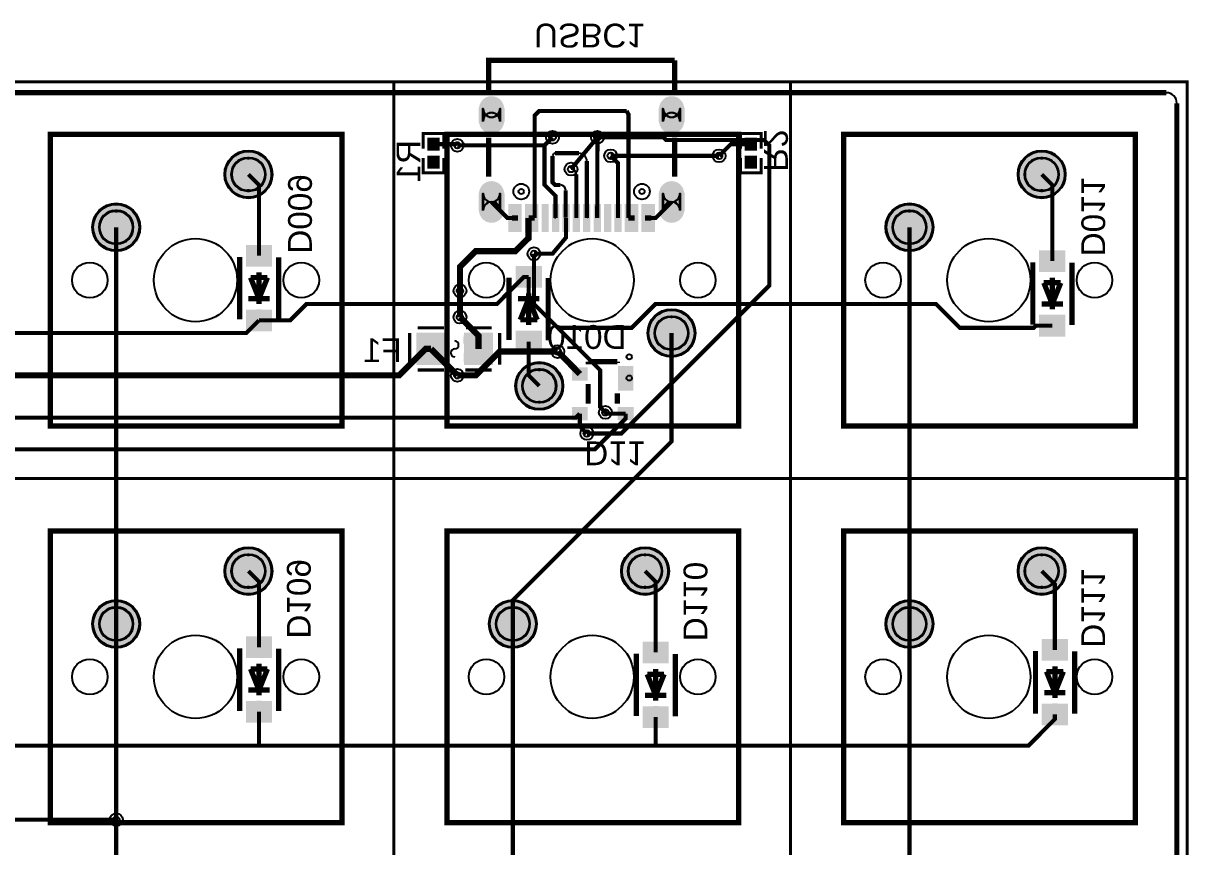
# Model space of a CAD drawing. Header units: millimetres. Extents: x 4 to 247, y 4 to 83.
# Drawn here: x 190.9 to 246.8, y 43.4 to 82.9 of the extents above; entities that cross this region are included whole.
import ezdxf

# ---------------------------------------------------------------- set-up
doc = ezdxf.new("R2010")
doc.units = ezdxf.units.MM
for name, color, linetype, true_color in [('BoardOutLine', 7, 'Continuous', 0xff00ff), ('BottomLayer', 7, 'Continuous', 0x0000ff), ('BottomPasteMaskLayer', 7, 'Continuous', 0x800000), ('BottomSilkLayer', 7, 'Continuous', 0x66cc33), ('BottomSolderMaskLayer', 7, 'Continuous', 0xaa00ff), ('Document', 7, 'Continuous', 0xffffff), ('Hole', 7, 'Continuous', 0x222222), ('Multi-Layer', 7, 'Continuous', 0xc0c0c0), ('TopLayer', 7, 'Continuous', 0xff0000), ('TopSilkLayer', 7, 'Continuous', 0xffcc00), ('TopSolderMaskLayer', 7, 'Continuous', 0x800080)]:
    doc.layers.add(name, color=color, linetype=linetype, true_color=true_color)
doc.styles.get("Standard").update_dxf_attribs({"font": 'arial.ttf'})

msp = doc.modelspace()

# ---------------------------------------------------------------- hatches: boundary and pattern name
at = {"layer": 'BottomLayer'}
for points in [[(210.836, 76.858), (210.296, 76.858), (210.296, 77.424), (210.836, 77.424)], [(225.536, 76.858), (226.076, 76.858), (226.076, 77.424), (225.536, 77.424)], [(210.836, 76.558), (210.296, 76.558), (210.296, 75.993), (210.836, 75.993)], [(225.536, 76.558), (226.076, 76.558), (226.076, 75.993), (225.536, 75.993)], [(214.178, 72.949), (214.478, 72.949), (214.478, 74.249), (214.178, 74.249)], [(214.478, 72.949), (214.778, 72.949), (214.778, 74.249), (214.478, 74.249)], [(214.978, 72.949), (215.279, 72.949), (215.279, 74.249), (214.978, 74.249)], [(215.278, 72.949), (215.578, 72.949), (215.578, 74.249), (215.278, 74.249)], [(215.778, 72.949), (216.078, 72.949), (216.078, 74.249), (215.778, 74.249)], [(216.279, 72.949), (216.579, 72.949), (216.579, 74.249), (216.279, 74.249)], [(216.778, 72.949), (217.078, 72.949), (217.078, 74.249), (216.778, 74.249)], [(217.279, 72.949), (217.579, 72.949), (217.579, 74.249), (217.279, 74.249)], [(217.778, 72.949), (218.078, 72.949), (218.078, 74.249), (217.778, 74.249)], [(218.279, 72.949), (218.579, 72.949), (218.579, 74.249), (218.279, 74.249)], [(218.778, 72.949), (219.078, 72.949), (219.078, 74.249), (218.778, 74.249)], [(219.279, 72.949), (219.579, 72.949), (219.579, 74.249), (219.279, 74.249)], [(219.778, 72.949), (220.078, 72.949), (220.078, 74.249), (219.778, 74.249)], [(220.079, 72.949), (220.379, 72.949), (220.379, 74.249), (220.079, 74.249)], [(220.578, 72.949), (220.878, 72.949), (220.878, 74.249), (220.578, 74.249)], [(220.878, 72.949), (221.178, 72.949), (221.178, 74.249), (220.878, 74.249)], [(202.784, 71.281), (202.784, 72.281), (201.584, 72.281), (201.584, 71.281)], [(240.884, 71.027), (240.884, 72.027), (239.684, 72.027), (239.684, 71.027)], [(214.538, 71.265), (214.538, 70.265), (215.738, 70.265), (215.738, 71.265)], [(202.784, 68.181), (202.784, 69.181), (201.584, 69.181), (201.584, 68.181)], [(240.884, 67.927), (240.884, 68.927), (239.684, 68.927), (239.684, 67.927)], [(211.107, 68.06), (209.772, 68.06), (209.772, 66.56), (211.107, 66.56)], [(213.392, 68.06), (212.057, 68.06), (212.057, 66.56), (213.392, 66.56)], [(214.538, 68.165), (214.538, 67.165), (215.738, 67.165), (215.738, 68.165)], [(217.245, 66.401), (217.245, 65.801), (217.945, 65.801), (217.945, 66.401)], [(219.444, 66.451), (219.444, 65.351), (220.144, 65.351), (220.144, 66.451)], [(217.245, 64.501), (217.245, 63.901), (217.945, 63.901), (217.945, 64.501)], [(219.444, 64.501), (219.444, 63.901), (220.144, 63.901), (220.144, 64.501)], [(202.784, 52.485), (202.784, 53.485), (201.584, 53.485), (201.584, 52.485)], [(221.834, 52.231), (221.834, 53.231), (220.634, 53.231), (220.634, 52.231)], [(241.011, 52.358), (241.011, 53.358), (239.811, 53.358), (239.811, 52.358)], [(202.784, 49.385), (202.784, 50.385), (201.584, 50.385), (201.584, 49.385)], [(221.834, 49.131), (221.834, 50.131), (220.634, 50.131), (220.634, 49.131)], [(241.011, 49.258), (241.011, 50.258), (239.811, 50.258), (239.811, 49.258)]]:
    msp.add_hatch(color=256, dxfattribs=at).paths.add_polyline_path(points)
at = {"layer": 'BottomPasteMaskLayer'}
for points in [[(213.338, 77.647), (213.308, 77.649), (213.279, 77.652), (213.249, 77.656), (213.22, 77.662), (213.191, 77.67), (213.162, 77.679), (213.134, 77.689), (213.107, 77.7), (213.08, 77.713), (213.053, 77.728), (213.028, 77.743), (213.003, 77.76), (212.979, 77.778), (212.956, 77.797), (212.934, 77.818), (212.913, 77.839), (212.894, 77.862), (212.875, 77.885), (212.858, 77.909), (212.841, 77.934), (212.826, 77.96), (212.813, 77.987), (212.8, 78.014), (212.79, 78.042), (212.78, 78.07), (212.772, 78.099), (212.765, 78.128), (212.76, 78.158), (212.756, 78.188), (212.754, 78.217), (212.753, 78.247), (212.753, 78.847), (212.754, 78.877), (212.756, 78.907), (212.76, 78.937), (212.765, 78.966), (212.772, 78.995), (212.78, 79.024), (212.79, 79.052), (212.8, 79.08), (212.813, 79.108), (212.826, 79.134), (212.841, 79.16), (212.858, 79.185), (212.875, 79.21), (212.894, 79.233), (212.913, 79.255), (212.934, 79.277), (212.956, 79.297), (212.979, 79.316), (213.003, 79.334), (213.028, 79.351), (213.053, 79.367), (213.08, 79.381), (213.107, 79.394), (213.134, 79.406), (213.162, 79.416), (213.191, 79.425), (213.22, 79.432), (213.249, 79.438), (213.279, 79.443), (213.308, 79.446), (213.338, 79.447), (213.368, 79.447), (213.398, 79.446), (213.428, 79.443), (213.458, 79.438), (213.487, 79.432), (213.516, 79.425), (213.544, 79.416), (213.573, 79.406), (213.6, 79.394), (213.627, 79.381), (213.653, 79.367), (213.679, 79.351), (213.704, 79.334), (213.727, 79.316), (213.75, 79.297), (213.772, 79.277), (213.793, 79.255), (213.813, 79.233), (213.832, 79.21), (213.849, 79.185), (213.865, 79.16), (213.88, 79.134), (213.894, 79.108), (213.906, 79.08), (213.917, 79.052), (213.927, 79.024), (213.935, 78.995), (213.941, 78.966), (213.947, 78.937), (213.95, 78.907), (213.953, 78.877), (213.953, 78.847), (213.953, 78.247), (213.953, 78.217), (213.95, 78.188), (213.947, 78.158), (213.941, 78.128), (213.935, 78.099), (213.927, 78.07), (213.917, 78.042), (213.906, 78.014), (213.894, 77.987), (213.88, 77.96), (213.865, 77.934), (213.849, 77.909), (213.832, 77.885), (213.813, 77.862), (213.793, 77.839), (213.772, 77.818), (213.75, 77.797), (213.727, 77.778), (213.704, 77.76), (213.679, 77.743), (213.653, 77.728), (213.627, 77.713), (213.6, 77.7), (213.573, 77.689), (213.544, 77.679), (213.516, 77.67), (213.487, 77.662), (213.458, 77.656), (213.428, 77.652), (213.398, 77.649), (213.368, 77.647)], [(222.048, 77.649), (222.019, 77.647), (221.989, 77.647), (221.959, 77.649), (221.929, 77.652), (221.899, 77.656), (221.87, 77.662), (221.841, 77.67), (221.812, 77.679), (221.784, 77.689), (221.757, 77.7), (221.73, 77.713), (221.704, 77.728), (221.678, 77.743), (221.653, 77.76), (221.629, 77.778), (221.607, 77.797), (221.585, 77.818), (221.564, 77.839), (221.544, 77.862), (221.525, 77.885), (221.508, 77.909), (221.492, 77.934), (221.477, 77.96), (221.463, 77.987), (221.451, 78.014), (221.44, 78.042), (221.43, 78.07), (221.422, 78.099), (221.415, 78.128), (221.41, 78.158), (221.407, 78.188), (221.404, 78.217), (221.404, 78.247), (221.404, 78.847), (221.404, 78.877), (221.407, 78.907), (221.41, 78.937), (221.415, 78.966), (221.422, 78.995), (221.43, 79.024), (221.44, 79.052), (221.451, 79.08), (221.463, 79.108), (221.477, 79.134), (221.492, 79.16), (221.508, 79.185), (221.525, 79.21), (221.544, 79.233), (221.564, 79.255), (221.585, 79.277), (221.607, 79.297), (221.629, 79.316), (221.653, 79.334), (221.678, 79.351), (221.704, 79.367), (221.73, 79.381), (221.757, 79.394), (221.784, 79.406), (221.812, 79.416), (221.841, 79.425), (221.87, 79.432), (221.899, 79.438), (221.929, 79.443), (221.959, 79.446), (221.989, 79.447), (222.019, 79.447), (222.048, 79.446), (222.078, 79.443), (222.108, 79.438), (222.137, 79.432), (222.166, 79.425), (222.195, 79.416), (222.223, 79.406), (222.25, 79.394), (222.277, 79.381), (222.304, 79.367), (222.329, 79.351), (222.354, 79.334), (222.378, 79.316), (222.401, 79.297), (222.423, 79.277), (222.443, 79.255), (222.463, 79.233), (222.482, 79.21), (222.499, 79.185), (222.516, 79.16), (222.53, 79.134), (222.544, 79.108), (222.556, 79.08), (222.567, 79.052), (222.577, 79.024), (222.585, 78.995), (222.592, 78.966), (222.597, 78.937), (222.601, 78.907), (222.603, 78.877), (222.604, 78.847), (222.604, 78.247), (222.603, 78.217), (222.601, 78.188), (222.597, 78.158), (222.592, 78.128), (222.585, 78.099), (222.577, 78.07), (222.567, 78.042), (222.556, 78.014), (222.544, 77.987), (222.53, 77.96), (222.516, 77.934), (222.499, 77.909), (222.482, 77.885), (222.463, 77.862), (222.443, 77.839), (222.423, 77.818), (222.401, 77.797), (222.378, 77.778), (222.354, 77.76), (222.329, 77.743), (222.304, 77.728), (222.277, 77.713), (222.25, 77.7), (222.223, 77.689), (222.195, 77.679), (222.166, 77.67), (222.137, 77.662), (222.108, 77.656), (222.078, 77.652)], [(210.796, 76.843), (210.336, 76.843), (210.296, 76.883), (210.296, 77.384), (210.336, 77.424), (210.796, 77.424), (210.836, 77.384), (210.836, 76.883)], [(225.576, 76.843), (226.036, 76.843), (226.076, 76.883), (226.076, 77.384), (226.036, 77.424), (225.576, 77.424), (225.536, 77.384), (225.536, 76.883)], [(210.796, 76.573), (210.336, 76.573), (210.296, 76.533), (210.296, 76.033), (210.336, 75.993), (210.796, 75.993), (210.836, 76.033), (210.836, 76.533)], [(225.576, 76.573), (226.036, 76.573), (226.076, 76.533), (226.076, 76.033), (226.036, 75.993), (225.576, 75.993), (225.536, 76.033), (225.536, 76.533)], [(213.398, 73.369), (213.368, 73.368), (213.338, 73.368), (213.308, 73.369), (213.279, 73.372), (213.249, 73.376), (213.22, 73.382), (213.191, 73.39), (213.162, 73.399), (213.134, 73.409), (213.107, 73.42), (213.08, 73.433), (213.053, 73.448), (213.028, 73.463), (213.003, 73.48), (212.979, 73.498), (212.956, 73.518), (212.934, 73.538), (212.913, 73.559), (212.894, 73.582), (212.875, 73.605), (212.858, 73.629), (212.841, 73.655), (212.826, 73.68), (212.813, 73.707), (212.8, 73.734), (212.79, 73.762), (212.78, 73.791), (212.772, 73.819), (212.765, 73.848), (212.76, 73.878), (212.756, 73.908), (212.754, 73.937), (212.753, 73.967), (212.753, 74.767), (212.754, 74.797), (212.756, 74.827), (212.76, 74.857), (212.765, 74.886), (212.772, 74.915), (212.78, 74.944), (212.79, 74.973), (212.8, 75), (212.813, 75.028), (212.826, 75.054), (212.841, 75.08), (212.858, 75.105), (212.875, 75.13), (212.894, 75.153), (212.913, 75.175), (212.934, 75.197), (212.956, 75.217), (212.979, 75.236), (213.003, 75.255), (213.028, 75.271), (213.053, 75.287), (213.08, 75.301), (213.107, 75.314), (213.134, 75.326), (213.162, 75.336), (213.191, 75.345), (213.22, 75.352), (213.249, 75.358), (213.279, 75.363), (213.308, 75.366), (213.338, 75.367), (213.368, 75.367), (213.398, 75.366), (213.428, 75.363), (213.458, 75.358), (213.487, 75.352), (213.516, 75.345), (213.544, 75.336), (213.573, 75.326), (213.6, 75.314), (213.627, 75.301), (213.653, 75.287), (213.679, 75.271), (213.704, 75.255), (213.727, 75.236), (213.75, 75.217), (213.772, 75.197), (213.793, 75.175), (213.813, 75.153), (213.832, 75.13), (213.849, 75.105), (213.865, 75.08), (213.88, 75.054), (213.894, 75.028), (213.906, 75), (213.917, 74.973), (213.927, 74.944), (213.935, 74.915), (213.941, 74.886), (213.947, 74.857), (213.95, 74.827), (213.953, 74.797), (213.953, 74.767), (213.953, 73.967), (213.953, 73.937), (213.95, 73.908), (213.947, 73.878), (213.941, 73.848), (213.935, 73.819), (213.927, 73.791), (213.917, 73.762), (213.906, 73.734), (213.894, 73.707), (213.88, 73.68), (213.865, 73.655), (213.849, 73.629), (213.832, 73.605), (213.813, 73.582), (213.793, 73.559), (213.772, 73.538), (213.75, 73.518), (213.727, 73.498), (213.704, 73.48), (213.679, 73.463), (213.653, 73.448), (213.627, 73.433), (213.6, 73.42), (213.573, 73.409), (213.544, 73.399), (213.516, 73.39), (213.487, 73.382), (213.458, 73.376), (213.428, 73.372)], [(222.048, 73.369), (222.019, 73.368), (221.989, 73.368), (221.959, 73.369), (221.929, 73.372), (221.899, 73.376), (221.87, 73.382), (221.841, 73.39), (221.812, 73.399), (221.784, 73.409), (221.757, 73.42), (221.73, 73.433), (221.704, 73.448), (221.678, 73.463), (221.653, 73.48), (221.629, 73.498), (221.607, 73.518), (221.585, 73.538), (221.564, 73.559), (221.544, 73.582), (221.525, 73.605), (221.508, 73.629), (221.492, 73.655), (221.477, 73.68), (221.463, 73.707), (221.451, 73.734), (221.44, 73.762), (221.43, 73.791), (221.422, 73.819), (221.415, 73.848), (221.41, 73.878), (221.407, 73.908), (221.404, 73.937), (221.404, 73.967), (221.404, 74.767), (221.404, 74.797), (221.407, 74.827), (221.41, 74.857), (221.415, 74.886), (221.422, 74.915), (221.43, 74.944), (221.44, 74.973), (221.451, 75), (221.463, 75.028), (221.477, 75.054), (221.492, 75.08), (221.508, 75.105), (221.525, 75.13), (221.544, 75.153), (221.564, 75.175), (221.585, 75.197), (221.607, 75.217), (221.629, 75.236), (221.653, 75.255), (221.678, 75.271), (221.704, 75.287), (221.73, 75.301), (221.757, 75.314), (221.784, 75.326), (221.812, 75.336), (221.841, 75.345), (221.87, 75.352), (221.899, 75.358), (221.929, 75.363), (221.959, 75.366), (221.989, 75.367), (222.019, 75.367), (222.048, 75.366), (222.078, 75.363), (222.108, 75.358), (222.137, 75.352), (222.166, 75.345), (222.195, 75.336), (222.223, 75.326), (222.25, 75.314), (222.277, 75.301), (222.304, 75.287), (222.329, 75.271), (222.354, 75.255), (222.378, 75.236), (222.401, 75.217), (222.423, 75.197), (222.443, 75.175), (222.463, 75.153), (222.482, 75.13), (222.499, 75.105), (222.516, 75.08), (222.53, 75.054), (222.544, 75.028), (222.556, 75), (222.567, 74.973), (222.577, 74.944), (222.585, 74.915), (222.592, 74.886), (222.597, 74.857), (222.601, 74.827), (222.603, 74.797), (222.604, 74.767), (222.604, 73.967), (222.603, 73.937), (222.601, 73.908), (222.597, 73.878), (222.592, 73.848), (222.585, 73.819), (222.577, 73.791), (222.567, 73.762), (222.556, 73.734), (222.544, 73.707), (222.53, 73.68), (222.516, 73.655), (222.499, 73.629), (222.482, 73.605), (222.463, 73.582), (222.443, 73.559), (222.423, 73.538), (222.401, 73.518), (222.378, 73.498), (222.354, 73.48), (222.329, 73.463), (222.304, 73.448), (222.277, 73.433), (222.25, 73.42), (222.223, 73.409), (222.195, 73.399), (222.166, 73.39), (222.137, 73.382), (222.108, 73.376), (222.078, 73.372)], [(214.778, 74.249), (214.778, 72.949), (214.478, 72.949), (214.478, 72.949), (214.178, 72.949), (214.178, 74.249), (214.478, 74.249), (214.478, 74.249)], [(215.578, 74.249), (215.578, 72.949), (215.278, 72.949), (215.278, 72.949), (214.978, 72.949), (214.978, 74.249), (215.279, 74.249), (215.279, 74.249)], [(216.078, 74.249), (216.078, 72.949), (215.778, 72.949), (215.778, 74.249)], [(216.279, 72.949), (216.279, 74.249), (216.579, 74.249), (216.579, 72.949)], [(217.078, 74.249), (217.078, 72.949), (216.778, 72.949), (216.778, 74.249)], [(217.579, 74.249), (217.579, 72.949), (217.279, 72.949), (217.279, 74.249)], [(218.078, 74.249), (218.078, 72.949), (217.778, 72.949), (217.778, 74.249)], [(218.579, 74.249), (218.579, 72.949), (218.279, 72.949), (218.279, 74.249)], [(219.078, 74.249), (219.078, 72.949), (218.778, 72.949), (218.778, 74.249)], [(219.579, 74.249), (219.579, 72.949), (219.279, 72.949), (219.279, 74.249)], [(220.379, 74.249), (220.379, 72.949), (220.079, 72.949), (220.079, 72.949), (219.779, 72.949), (219.779, 74.249), (220.079, 74.249), (220.079, 74.249)], [(221.178, 74.249), (221.178, 72.949), (220.878, 72.949), (220.878, 72.949), (220.578, 72.949), (220.578, 74.249), (220.878, 74.249), (220.878, 74.249)], [(202.784, 71.281), (202.784, 72.281), (201.584, 72.281), (201.584, 71.281)], [(240.884, 71.027), (240.884, 72.027), (239.684, 72.027), (239.684, 71.027)], [(214.538, 71.265), (214.538, 70.265), (215.738, 70.265), (215.738, 71.265)], [(202.784, 68.181), (202.784, 69.181), (201.584, 69.181), (201.584, 68.181)], [(240.884, 67.927), (240.884, 68.927), (239.684, 68.927), (239.684, 67.927)], [(211.107, 66.69), (211.107, 67.11), (210.662, 67.11), (210.662, 67.56), (211.102, 67.56), (211.107, 67.97), (211.057, 68.02), (209.907, 68.02), (209.857, 67.97), (209.857, 66.69), (209.907, 66.64), (211.057, 66.64)], [(213.257, 66.69), (213.257, 67.97), (213.207, 68.02), (212.057, 68.02), (212.007, 67.97), (212.002, 67.56), (212.452, 67.56), (212.452, 67.11), (212.012, 67.11), (212.007, 66.69), (212.057, 66.64), (213.207, 66.64)], [(214.538, 68.165), (214.538, 67.165), (215.738, 67.165), (215.738, 68.165)], [(217.245, 66.401), (217.245, 65.801), (217.945, 65.801), (217.945, 66.401)], [(219.444, 66.451), (219.444, 65.351), (220.144, 65.351), (220.144, 66.451)], [(217.245, 64.501), (217.245, 63.901), (217.945, 63.901), (217.945, 64.501)], [(219.444, 64.501), (219.444, 63.901), (220.144, 63.901), (220.144, 64.501)], [(202.784, 52.485), (202.784, 53.485), (201.584, 53.485), (201.584, 52.485)], [(221.834, 52.231), (221.834, 53.231), (220.634, 53.231), (220.634, 52.231)], [(241.011, 52.358), (241.011, 53.358), (239.811, 53.358), (239.811, 52.358)], [(202.784, 49.385), (202.784, 50.385), (201.584, 50.385), (201.584, 49.385)], [(221.834, 49.131), (221.834, 50.131), (220.634, 50.131), (220.634, 49.131)], [(241.011, 49.258), (241.011, 50.258), (239.811, 50.258), (239.811, 49.258)]]:
    msp.add_hatch(color=256, dxfattribs=at).paths.add_polyline_path(points)
at = {"layer": 'BottomSolderMaskLayer'}
for points in [[(213.979, 78.239, -0.785398), (212.728, 78.239), (212.728, 78.856, -0.785398), (213.979, 78.856)], [(222.629, 78.239, -0.785398), (221.378, 78.239), (221.378, 78.856, -0.785398), (222.629, 78.856)], [(210.861, 76.832), (210.272, 76.832), (210.272, 77.45), (210.861, 77.45)], [(225.512, 76.832), (226.101, 76.832), (226.101, 77.45), (225.512, 77.45)], [(200.526, 75.692, 1), (202.827, 75.692, 1)], [(238.626, 75.692, 1), (240.927, 75.692, 1)], [(210.861, 76.585), (210.272, 76.585), (210.272, 75.966), (210.861, 75.966)], [(225.512, 76.585), (226.101, 76.585), (226.101, 75.966), (225.512, 75.966)], [(213.979, 73.957, -0.785398), (212.728, 73.957), (212.728, 74.777, -0.785398), (213.979, 74.777)], [(222.629, 73.957, -0.785398), (221.378, 73.957), (221.378, 74.777, -0.785398), (222.629, 74.777)], [(194.176, 73.152, 1), (196.477, 73.152, 1)], [(214.153, 72.924), (214.504, 72.924), (214.504, 74.274), (214.153, 74.274)], [(214.453, 72.924), (214.804, 72.924), (214.804, 74.274), (214.453, 74.274)], [(214.953, 72.924), (215.304, 72.924), (215.304, 74.274), (214.953, 74.274)], [(215.253, 72.924), (215.604, 72.924), (215.604, 74.274), (215.253, 74.274)], [(215.753, 72.924), (216.104, 72.924), (216.104, 74.274), (215.753, 74.274)], [(216.253, 72.924), (216.604, 72.924), (216.604, 74.274), (216.253, 74.274)], [(216.753, 72.924), (217.104, 72.924), (217.104, 74.274), (216.753, 74.274)], [(217.253, 72.924), (217.604, 72.924), (217.604, 74.274), (217.253, 74.274)], [(217.753, 72.924), (218.104, 72.924), (218.104, 74.274), (217.753, 74.274)], [(218.253, 72.924), (218.604, 72.924), (218.604, 74.274), (218.253, 74.274)], [(218.753, 72.924), (219.104, 72.924), (219.104, 74.274), (218.753, 74.274)], [(219.253, 72.924), (219.604, 72.924), (219.604, 74.274), (219.253, 74.274)], [(219.753, 72.924), (220.104, 72.924), (220.104, 74.274), (219.753, 74.274)], [(220.053, 72.924), (220.404, 72.924), (220.404, 74.274), (220.053, 74.274)], [(220.553, 72.924), (220.904, 72.924), (220.904, 74.274), (220.553, 74.274)], [(220.853, 72.924), (221.204, 72.924), (221.204, 74.274), (220.853, 74.274)], [(232.276, 73.152, 1), (234.577, 73.152, 1)], [(202.815, 71.26), (202.815, 72.302), (201.554, 72.302), (201.554, 71.26)], [(240.915, 71.006), (240.915, 72.048), (239.654, 72.048), (239.654, 71.006)], [(214.508, 71.286), (214.508, 70.244), (215.769, 70.244), (215.769, 71.286)], [(202.815, 68.16), (202.815, 69.202), (201.554, 69.202), (201.554, 68.16)], [(220.846, 68.072, 1), (223.147, 68.072, 1)], [(240.915, 67.906), (240.915, 68.948), (239.654, 68.948), (239.654, 67.906)], [(211.133, 68.086), (209.747, 68.086), (209.747, 66.535), (211.133, 66.535)], [(213.418, 68.086), (212.032, 68.086), (212.032, 66.535), (213.418, 66.535)], [(214.508, 68.186), (214.508, 67.144), (215.769, 67.144), (215.769, 68.186)], [(214.496, 65.532, 1), (216.797, 65.532, 1)], [(217.215, 66.423), (217.215, 65.779), (217.974, 65.779), (217.974, 66.423)], [(219.428, 66.491), (219.428, 65.311), (220.161, 65.311), (220.161, 66.491)], [(217.215, 64.523), (217.215, 63.879), (217.974, 63.879), (217.974, 64.523)], [(219.415, 64.523), (219.415, 63.879), (220.174, 63.879), (220.174, 64.523)], [(200.526, 56.642, 1), (202.827, 56.642, 1)], [(219.576, 56.642, 1), (221.877, 56.642, 1)], [(238.626, 56.642, 1), (240.927, 56.642, 1)], [(194.176, 54.102, 1), (196.477, 54.102, 1)], [(213.226, 54.102, 1), (215.527, 54.102, 1)], [(232.276, 54.102, 1), (234.577, 54.102, 1)], [(202.815, 52.464), (202.815, 53.506), (201.554, 53.506), (201.554, 52.464)], [(221.865, 52.21), (221.865, 53.252), (220.604, 53.252), (220.604, 52.21)], [(241.042, 52.337), (241.042, 53.379), (239.781, 53.379), (239.781, 52.337)], [(202.815, 49.364), (202.815, 50.406), (201.554, 50.406), (201.554, 49.364)], [(221.865, 49.11), (221.865, 50.152), (220.604, 50.152), (220.604, 49.11)], [(241.042, 49.237), (241.042, 50.279), (239.781, 50.279), (239.781, 49.237)]]:
    msp.add_hatch(color=256, dxfattribs=at).paths.add_polyline_path(points)
at = {"layer": 'Document'}
for points in [[(202.311, 71.374), (202.311, 72.263), (202.057, 72.263), (202.057, 71.374)], [(201.748, 71.703), (202.637, 71.703), (202.637, 71.957), (201.748, 71.957)], [(239.848, 71.449), (240.737, 71.449), (240.737, 71.703), (239.848, 71.703)], [(240.411, 71.12), (240.411, 72.009), (240.157, 72.009), (240.157, 71.12)], [(215.011, 71.12), (215.011, 70.231), (215.265, 70.231), (215.265, 71.12)], [(202.311, 68.326), (202.311, 69.215), (202.057, 69.215), (202.057, 68.326)], [(240.411, 68.072), (240.411, 68.961), (240.157, 68.961), (240.157, 68.072)], [(215.575, 67.744), (214.686, 67.744), (214.686, 67.49), (215.575, 67.49)], [(215.011, 68.072), (215.011, 67.183), (215.265, 67.183), (215.265, 68.072)], [(202.311, 52.578), (202.311, 53.467), (202.057, 53.467), (202.057, 52.578)], [(221.361, 52.324), (221.361, 53.213), (221.107, 53.213), (221.107, 52.324)], [(240.538, 52.451), (240.538, 53.34), (240.284, 53.34), (240.284, 52.451)], [(201.748, 52.906), (202.637, 52.906), (202.637, 53.16), (201.748, 53.16)], [(220.798, 52.652), (221.687, 52.652), (221.687, 52.906), (220.798, 52.906)], [(239.975, 52.779), (240.864, 52.779), (240.864, 53.033), (239.975, 53.033)], [(202.311, 49.53), (202.311, 50.419), (202.057, 50.419), (202.057, 49.53)], [(221.361, 49.276), (221.361, 50.165), (221.107, 50.165), (221.107, 49.276)], [(240.538, 49.403), (240.538, 50.292), (240.284, 50.292), (240.284, 49.403)]]:
    msp.add_hatch(color=256, dxfattribs=at).paths.add_polyline_path(points)
at = {"layer": 'Multi-Layer'}
for points in [[(213.953, 78.247, -0.785398), (212.753, 78.247), (212.753, 78.847, -0.785398), (213.953, 78.847)], [(222.604, 78.247, -0.785398), (221.404, 78.247), (221.404, 78.847, -0.785398), (222.604, 78.847)], [(200.576, 75.692, 1), (202.776, 75.692, 1)], [(238.677, 75.692, 1), (240.876, 75.692, 1)], [(213.953, 73.967, -0.785398), (212.753, 73.967), (212.753, 74.767, -0.785398), (213.953, 74.767)], [(222.604, 73.967, -0.785398), (221.404, 73.967), (221.404, 74.767, -0.785398), (222.604, 74.767)], [(194.226, 73.152, 1), (196.426, 73.152, 1)], [(232.327, 73.152, 1), (234.526, 73.152, 1)], [(220.896, 68.072, 1), (223.096, 68.072, 1)], [(214.546, 65.532, 1), (216.746, 65.532, 1)], [(200.576, 56.642, 1), (202.776, 56.642, 1)], [(219.626, 56.642, 1), (221.826, 56.642, 1)], [(238.677, 56.642, 1), (240.876, 56.642, 1)], [(194.226, 54.102, 1), (196.426, 54.102, 1)], [(213.276, 54.102, 1), (215.476, 54.102, 1)], [(232.327, 54.102, 1), (234.526, 54.102, 1)]]:
    msp.add_hatch(color=256, dxfattribs=at).paths.add_polyline_path(points)
at = {"layer": 'TopSolderMaskLayer'}
for points in [[(213.979, 78.239, -0.785398), (212.728, 78.239), (212.728, 78.856, -0.785398), (213.979, 78.856)], [(222.629, 78.239, -0.785398), (221.378, 78.239), (221.378, 78.856, -0.785398), (222.629, 78.856)], [(200.526, 75.692, 1), (202.827, 75.692, 1)], [(238.626, 75.692, 1), (240.927, 75.692, 1)], [(213.979, 73.957, -0.785398), (212.728, 73.957), (212.728, 74.777, -0.785398), (213.979, 74.777)], [(222.629, 73.957, -0.785398), (221.378, 73.957), (221.378, 74.777, -0.785398), (222.629, 74.777)], [(194.176, 73.152, 1), (196.477, 73.152, 1)], [(232.276, 73.152, 1), (234.577, 73.152, 1)], [(220.846, 68.072, 1), (223.147, 68.072, 1)], [(214.496, 65.532, 1), (216.797, 65.532, 1)], [(200.526, 56.642, 1), (202.827, 56.642, 1)], [(219.576, 56.642, 1), (221.877, 56.642, 1)], [(238.626, 56.642, 1), (240.927, 56.642, 1)], [(194.176, 54.102, 1), (196.477, 54.102, 1)], [(213.226, 54.102, 1), (215.527, 54.102, 1)], [(232.276, 54.102, 1), (234.577, 54.102, 1)]]:
    msp.add_hatch(color=256, dxfattribs=at).paths.add_polyline_path(points)

# ---------------------------------------------------------------- linework, layer by layer
at = {"layer": 'BoardOutLine', "const_width": 0.254}
for points in [[(245.768, 79.612), (4.93, 79.612)], [(246.268, 4.962), (246.268, 79.112)]]:
    msp.add_lwpolyline(points, dxfattribs=at)
at = {"layer": 'BoardOutLine'}
msp.add_arc((245.768, 79.112), 0.5, 0, 90, dxfattribs=at)
at = {"layer": 'BottomLayer'}
for points, const_width in [([(215.428, 73.599), (215.428, 78.522), (215.646, 78.74), (219.837, 78.74)], 0.2), ([(219.837, 78.74), (219.928, 78.577), (219.928, 73.599)], 0.2), ([(216.428, 73.599), (216.428, 74.656), (215.9, 75.184), (215.9, 77.089), (216.281, 77.47)], 0.2), ([(218.44, 77.47), (218.428, 73.599)], 0.2), ([(211.709, 77.089), (211.658, 77.141), (210.566, 77.141)], 0.2), ([(216.662, 76.708), (216.408, 76.708)], 0.2), ([(217.551, 76.708), (216.662, 76.708)], 0.2), ([(224.282, 76.581), (224.842, 77.141), (225.806, 77.141)], 0.2), ([(216.281, 76.581), (216.281, 76.327)], 0.2), ([(216.662, 75.184), (216.408, 75.184), (216.281, 75.311), (216.281, 76.327)], 0.2), ([(217.932, 73.603), (217.932, 76.327)], 0.2), ([(219.428, 73.599), (219.428, 76.228), (219.075, 76.581)], 0.2), ([(201.676, 75.692), (202.184, 75.184), (202.184, 71.781)], 0.2), ([(217.428, 75.688), (217.428, 73.599)], 0.2), ([(240.284, 71.527), (240.284, 75.184), (239.776, 75.692)], 0.2), ([(216.916, 73.611), (216.916, 74.93)], 0.2), ([(213.353, 74.367), (214.122, 73.599), (214.628, 73.599)], 0.2), ([(222.004, 74.367), (221.235, 73.599), (220.728, 73.599)], 0.2), ([(214.328, 73.599), (214.628, 73.599)], 0.254), ([(215.129, 73.599), (215.129, 72.634), (214.63, 72.136)], 0.3), ([(215.129, 73.599), (215.428, 73.599)], 0.254), ([(216.929, 73.599), (216.929, 72.657), (216.281, 71.882), (215.392, 71.882)], 0.2), ([(219.928, 73.599), (220.229, 73.599)], 0.254), ([(220.728, 73.599), (221.028, 73.599)], 0.254), ([(214.63, 72.136), (214.503, 72.009), (212.598, 72.009), (211.836, 71.247), (211.836, 70.104)], 0.3), ([(215.138, 70.765), (214.91, 70.765), (213.614, 69.469), (204.47, 69.469), (203.682, 68.681), (202.184, 68.681)], 0.2), ([(215.138, 70.765), (215.138, 69.723), (216.535, 68.326), (220.091, 68.326), (221.234, 69.469), (234.696, 69.469), (235.839, 68.326), (239.395, 68.326), (239.497, 68.427), (240.284, 68.427)], 0.2), ([(144.272, 69.053), (158.912, 69.053), (161.925, 66.04), (208.915, 66.04), (210.185, 67.31), (210.44, 67.31)], 0.3), ([(211.836, 68.834), (212.725, 67.946), (212.725, 67.31)], 0.3), ([(202.184, 68.681), (201.575, 68.072), (184.404, 68.072), (184.049, 68.427), (183.134, 68.427)], 0.2), ([(221.996, 68.072), (221.996, 62.865), (214.376, 55.245), (214.376, 54.102)], 0.2), ([(215.138, 67.665), (215.138, 66.04), (215.646, 65.532)], 0.2), ([(211.709, 66.04), (210.439, 67.31)], 0.3), ([(216.916, 66.802), (216.535, 67.183)], 0.3), ([(217.595, 66.101), (216.916, 66.802)], 0.3), ([(219.794, 64.201), (219.794, 63.965), (218.313, 62.484), (155.956, 62.484), (154.051, 60.579)], 0.2), ([(217.595, 64.201), (217.402, 64.008), (155.702, 64.008), (154.051, 62.357)], 0.2), ([(217.932, 63.246), (217.595, 63.584), (217.595, 64.201)], 0.2), ([(218.821, 64.262), (218.882, 64.201), (219.795, 64.201)], 0.2), ([(201.676, 56.642), (202.184, 56.134), (202.184, 52.985)], 0.2), ([(220.726, 56.642), (221.234, 56.134), (221.234, 52.731)], 0.2), ([(239.776, 56.642), (240.411, 56.007), (240.411, 52.858)], 0.2), ([(163.957, 49.758), (163.957, 49.276), (164.973, 48.26), (239.141, 48.26), (240.411, 49.53), (240.411, 49.758)], 0.2), ([(202.184, 49.885), (202.184, 48.26)], 0.2), ([(221.234, 49.631), (221.234, 48.26)], 0.2), ([(154.051, 44.704), (195.326, 44.704)], 0.2)]:
    msp.add_lwpolyline(points, dxfattribs=dict(at, const_width=const_width))
for centre, radius, start, end in [((216.408, 76.581), 0.127, 90, 180), ((217.551, 76.327), 0.381, 0, 90), ((217.17, 75.688), 0.258, 360, 90), ((216.662, 74.93), 0.254, 0, 90), ((216.428, 73.619), 0.0201, 180, 270), ((216.928, 73.611), 0.0119, 180, 270), ((217.928, 73.603), 0.00406, 270, 0)]:
    msp.add_arc(centre, radius, start, end, dxfattribs=at)
at = {"layer": 'BottomSilkLayer'}
for points, const_width in [([(222.149, 81.167), (213.209, 81.167), (213.209, 79.686)], 0.254), ([(222.149, 81.167), (222.149, 79.686)], 0.254), ([(211.065, 76.934), (211.065, 77.652), (210.068, 77.652), (210.068, 76.934)], 0.152), ([(213.209, 77.449), (213.209, 75.586)], 0.254), ([(222.149, 77.449), (222.149, 75.586)], 0.254), ([(225.308, 76.934), (225.308, 77.652), (226.305, 77.652), (226.305, 76.934)], 0.152), ([(211.065, 76.482), (211.065, 75.764), (210.068, 75.764), (210.068, 76.482)], 0.152), ([(225.308, 76.482), (225.308, 75.764), (226.305, 75.764), (226.305, 76.482)], 0.152), ([(201.251, 68.724), (201.251, 71.724)], 0.254), ([(203.131, 68.711), (203.131, 71.711)], 0.254), ([(202.184, 69.469), (202.184, 70.993)], 0.254), ([(239.351, 68.47), (239.351, 71.47)], 0.254), ([(241.231, 68.457), (241.231, 71.457)], 0.254), ([(201.778, 70.739), (202.184, 69.723)], 0.254), ([(202.591, 70.739), (201.778, 70.739)], 0.254), ([(202.184, 69.723), (202.591, 70.739)], 0.254), ([(214.192, 70.735), (214.192, 67.735)], 0.254), ([(216.072, 70.722), (216.072, 67.722)], 0.254), ([(239.878, 70.485), (240.284, 69.469)], 0.254), ([(240.691, 70.485), (239.878, 70.485)], 0.254), ([(240.284, 69.215), (240.284, 70.739)], 0.254), ([(240.284, 69.469), (240.691, 70.485)], 0.254), ([(215.138, 69.977), (215.138, 68.453)], 0.254), ([(202.692, 69.723), (201.676, 69.723)], 0.254), ([(214.63, 69.723), (215.646, 69.723)], 0.254), ([(215.138, 69.723), (214.732, 68.707)], 0.254), ([(215.545, 68.707), (215.138, 69.723)], 0.254), ([(240.792, 69.469), (239.776, 69.469)], 0.254), ([(209.804, 68.326), (211.074, 68.326)], 0.152), ([(213.36, 68.326), (212.127, 68.326)], 0.152), ([(214.732, 68.707), (215.545, 68.707)], 0.254), ([(209.423, 68.072), (209.423, 66.548)], 0.152), ([(213.741, 68.072), (213.741, 66.548)], 0.152), ([(217.994, 66.701), (217.994, 66.576)], 0.254), ([(219.394, 66.701), (217.994, 66.701)], 0.254), ([(219.394, 66.701), (219.394, 66.626)], 0.254), ([(211.074, 66.294), (209.804, 66.294)], 0.152), ([(212.09, 66.294), (213.36, 66.294)], 0.152), ([(217.994, 65.626), (217.994, 64.676)], 0.254), ([(219.394, 65.176), (219.394, 64.676)], 0.254), ([(217.994, 63.726), (217.994, 63.601)], 0.254), ([(219.394, 63.726), (219.394, 63.601)], 0.254), ([(219.394, 63.601), (217.994, 63.601)], 0.254), ([(201.251, 49.928), (201.251, 52.928)], 0.254), ([(203.131, 49.915), (203.131, 52.915)], 0.254), ([(220.301, 49.674), (220.301, 52.674)], 0.254), ([(222.181, 49.661), (222.181, 52.661)], 0.254), ([(239.478, 49.801), (239.478, 52.801)], 0.254), ([(241.358, 49.788), (241.358, 52.788)], 0.254), ([(201.778, 51.943), (202.184, 50.927)], 0.254), ([(202.591, 51.943), (201.778, 51.943)], 0.254), ([(202.184, 50.673), (202.184, 52.197)], 0.254), ([(202.184, 50.927), (202.591, 51.943)], 0.254), ([(221.234, 50.419), (221.234, 51.943)], 0.254), ([(240.411, 50.546), (240.411, 52.07)], 0.254), ([(220.828, 51.689), (221.234, 50.673)], 0.254), ([(221.641, 51.689), (220.828, 51.689)], 0.254), ([(221.234, 50.673), (221.641, 51.689)], 0.254), ([(240.005, 51.816), (240.411, 50.8)], 0.254), ([(240.818, 51.816), (240.005, 51.816)], 0.254), ([(240.411, 50.8), (240.818, 51.816)], 0.254), ([(202.692, 50.927), (201.676, 50.927)], 0.254), ([(221.742, 50.673), (220.726, 50.673)], 0.254), ([(240.919, 50.8), (239.903, 50.8)], 0.254)]:
    msp.add_lwpolyline(points, dxfattribs=dict(at, const_width=const_width))
msp.add_circle((219.965, 66.929), 0.127, dxfattribs=at)
for centre, start, end in [((211.582, 67.12), 90, 270), ((211.582, 67.501), 270, 90)]:
    msp.add_arc(centre, 0.191, start, end, dxfattribs=at)
at = {"layer": 'BottomSolderMaskLayer'}
for points in [[(212.937, 78.239), (212.937, 78.856)], [(213.77, 78.239), (213.77, 78.856)], [(221.586, 78.239), (221.586, 78.856)], [(222.42, 78.239), (222.42, 78.856)], [(201.637, 76.49), (201.716, 76.49)], [(239.737, 76.49), (239.816, 76.49)], [(201.637, 74.894), (201.716, 74.894)], [(212.937, 73.957), (212.937, 74.778)], [(213.77, 73.957), (213.77, 74.778)], [(221.586, 73.957), (221.586, 74.778)], [(222.42, 73.957), (222.42, 74.778)], [(239.737, 74.894), (239.816, 74.894)], [(195.287, 73.95), (195.366, 73.95)], [(233.387, 73.95), (233.466, 73.95)], [(195.287, 72.354), (195.366, 72.354)], [(233.387, 72.354), (233.466, 72.354)], [(222.036, 68.87), (221.957, 68.87)], [(222.036, 67.274), (221.957, 67.274)], [(215.686, 66.33), (215.607, 66.33)], [(215.686, 64.734), (215.607, 64.734)], [(201.637, 57.44), (201.716, 57.44)], [(220.687, 57.44), (220.766, 57.44)], [(239.737, 57.44), (239.816, 57.44)], [(201.637, 55.844), (201.716, 55.844)], [(220.687, 55.844), (220.766, 55.844)], [(239.737, 55.844), (239.816, 55.844)], [(195.287, 54.9), (195.366, 54.9)], [(214.337, 54.9), (214.416, 54.9)], [(233.387, 54.9), (233.466, 54.9)], [(195.287, 53.304), (195.366, 53.304)], [(214.337, 53.304), (214.416, 53.304)], [(233.387, 53.304), (233.466, 53.304)]]:
    msp.add_lwpolyline(points, close=True, dxfattribs=at)
for centre in [(201.676, 75.692), (239.776, 75.692), (195.326, 73.152), (233.426, 73.152), (221.996, 68.072), (215.646, 65.532), (201.676, 56.642), (220.726, 56.642), (239.776, 56.642), (195.326, 54.102), (214.376, 54.102), (233.426, 54.102)]:
    msp.add_circle(centre, 1.151, dxfattribs=at)
for centre, radius, start, end in [((213.353, 78.856), 0.417, 180, 360), ((213.353, 78.239), 0.417, 360, 180), ((222.003, 78.856), 0.417, 180, 360), ((222.003, 78.239), 0.417, 360, 180), ((201.637, 75.692), 0.798, 450, 270), ((201.716, 75.692), 0.798, 270, 450), ((239.737, 75.692), 0.798, 450, 270), ((239.816, 75.692), 0.798, 270, 450), ((213.353, 74.778), 0.417, 180, 360), ((222.003, 74.778), 0.417, 180, 360), ((195.287, 73.152), 0.798, 450, 270), ((195.366, 73.152), 0.798, 270, 450), ((213.353, 73.957), 0.417, 360, 180), ((222.003, 73.957), 0.417, 360, 180), ((233.387, 73.152), 0.798, 450, 270), ((233.466, 73.152), 0.798, 270, 450), ((221.957, 68.072), 0.798, 90, 270), ((222.036, 68.072), 0.798, 270, 90), ((215.607, 65.532), 0.798, 90, 270), ((215.686, 65.532), 0.798, 270, 90), ((201.637, 56.642), 0.798, 450, 270), ((201.716, 56.642), 0.798, 270, 450), ((220.687, 56.642), 0.798, 450, 270), ((220.766, 56.642), 0.798, 270, 450), ((239.737, 56.642), 0.798, 450, 270), ((239.816, 56.642), 0.798, 270, 450), ((195.287, 54.102), 0.798, 450, 270), ((195.366, 54.102), 0.798, 270, 450), ((214.337, 54.102), 0.798, 450, 270), ((214.416, 54.102), 0.798, 270, 450), ((233.387, 54.102), 0.798, 450, 270), ((233.466, 54.102), 0.798, 270, 450)]:
    msp.add_arc(centre, radius, start, end, dxfattribs=at)
at = {"layer": 'Document', "const_width": 0.15}
for points in [[(189.611, 80.137), (208.661, 80.137), (208.661, 61.087), (189.611, 61.087), (189.611, 80.137)], [(227.711, 61.087), (208.661, 61.087), (208.661, 80.137), (227.711, 80.137), (227.711, 61.087)], [(227.711, 80.137), (246.761, 80.137), (246.761, 61.087), (227.711, 61.087), (227.711, 80.137)], [(189.611, 61.087), (208.661, 61.087), (208.661, 42.037), (189.611, 42.037), (189.611, 61.087)], [(208.661, 61.087), (227.711, 61.087), (227.711, 42.037), (208.661, 42.037), (208.661, 61.087)], [(227.711, 61.087), (246.761, 61.087), (246.761, 42.037), (227.711, 42.037), (227.711, 61.087)]]:
    msp.add_lwpolyline(points, close=True, dxfattribs=at)
for points in [[(194.136, 77.612), (192.136, 77.612), (192.136, 75.612)], [(204.136, 77.612), (206.136, 77.612), (206.136, 75.612)], [(213.186, 77.612), (211.186, 77.612), (211.186, 75.612)], [(225.186, 75.612), (225.186, 77.612), (223.186, 77.612)], [(232.236, 77.612), (230.236, 77.612), (230.236, 75.612)], [(242.236, 77.612), (244.236, 77.612), (244.236, 75.612)], [(192.136, 65.612), (192.136, 63.612), (194.136, 63.612)], [(204.136, 63.612), (206.136, 63.612), (206.136, 65.612)], [(213.186, 63.612), (211.186, 63.612), (211.186, 65.612)], [(223.186, 63.612), (225.186, 63.612), (225.186, 65.612)], [(230.236, 65.612), (230.236, 63.612), (232.236, 63.612)], [(242.236, 63.612), (244.236, 63.612), (244.236, 65.612)], [(194.136, 58.562), (192.136, 58.562), (192.136, 56.562)], [(204.136, 58.562), (206.136, 58.562), (206.136, 56.562)], [(213.186, 58.562), (211.186, 58.562), (211.186, 56.562)], [(223.186, 58.562), (225.186, 58.562), (225.186, 56.562)], [(232.236, 58.562), (230.236, 58.562), (230.236, 56.562)], [(242.236, 58.562), (244.236, 58.562), (244.236, 56.562)], [(192.136, 46.562), (192.136, 44.562), (194.136, 44.562)], [(204.136, 44.562), (206.136, 44.562), (206.136, 46.562)], [(211.186, 46.562), (211.186, 44.562), (213.186, 44.562)], [(223.186, 44.562), (225.186, 44.562), (225.186, 46.562)], [(230.236, 46.562), (230.236, 44.562), (232.236, 44.562)], [(242.236, 44.562), (244.236, 44.562), (244.236, 46.562)]]:
    msp.add_lwpolyline(points, dxfattribs=at)
at = {"layer": 'Document'}
for centre, radius in [((214.779, 74.867), 0.125), ((220.578, 74.867), 0.125), ((219.965, 65.913), 0.127)]:
    msp.add_circle(centre, radius, dxfattribs=at)
at = {"layer": 'Hole'}
for centre in [(211.709, 77.089), (216.281, 77.47), (218.44, 77.47), (219.075, 76.581), (224.282, 76.581), (217.17, 75.946), (215.392, 71.882), (211.836, 70.104), (211.836, 68.834), (216.535, 67.183), (211.709, 66.04), (218.821, 64.262), (217.932, 63.246), (195.326, 44.704)]:
    msp.add_circle(centre, 0.155, dxfattribs=at)
at = {"layer": 'Multi-Layer'}
for points in [[(212.953, 78.247), (212.953, 78.847)], [(213.753, 78.247), (213.753, 78.847)], [(221.603, 78.247), (221.603, 78.847)], [(222.403, 78.247), (222.403, 78.847)], [(201.638, 76.455), (201.715, 76.455)], [(239.738, 76.455), (239.815, 76.455)], [(201.638, 74.93), (201.715, 74.93)], [(212.953, 73.967), (212.953, 74.767)], [(213.753, 73.967), (213.753, 74.767)], [(221.603, 73.967), (221.603, 74.767)], [(222.403, 73.967), (222.403, 74.767)], [(239.738, 74.93), (239.815, 74.93)], [(195.288, 73.915), (195.365, 73.915)], [(233.388, 73.915), (233.465, 73.915)], [(195.288, 72.39), (195.365, 72.39)], [(233.388, 72.39), (233.465, 72.39)], [(222.035, 68.835), (221.958, 68.835)], [(222.035, 67.31), (221.958, 67.31)], [(215.685, 66.295), (215.608, 66.295)], [(215.685, 64.77), (215.608, 64.77)], [(201.638, 57.405), (201.715, 57.405)], [(220.688, 57.405), (220.765, 57.405)], [(239.738, 57.405), (239.815, 57.405)], [(201.638, 55.88), (201.715, 55.88)], [(220.688, 55.88), (220.765, 55.88)], [(239.738, 55.88), (239.815, 55.88)], [(195.288, 54.865), (195.365, 54.865)], [(214.338, 54.865), (214.415, 54.865)], [(233.388, 54.865), (233.465, 54.865)], [(195.288, 53.34), (195.365, 53.34)], [(214.338, 53.34), (214.415, 53.34)], [(233.388, 53.34), (233.465, 53.34)]]:
    msp.add_lwpolyline(points, close=True, dxfattribs=at)
for centre, radius in [((211.709, 77.089), 0.31), ((216.281, 77.47), 0.31), ((218.44, 77.47), 0.31), ((201.676, 75.692), 1.1), ((219.075, 76.581), 0.31), ((224.282, 76.581), 0.31), ((239.776, 75.692), 1.1), ((217.17, 75.946), 0.31), ((214.779, 74.867), 0.375), ((220.578, 74.867), 0.375), ((195.326, 73.152), 1.1), ((233.426, 73.152), 1.1), ((199.136, 70.612), 2), ((218.186, 70.612), 2), ((237.236, 70.612), 2), ((215.392, 71.882), 0.31), ((194.056, 70.612), 0.851), ((204.216, 70.612), 0.851), ((213.106, 70.612), 0.851), ((223.266, 70.612), 0.851), ((232.156, 70.612), 0.851), ((242.316, 70.612), 0.851), ((211.836, 70.104), 0.31), ((211.836, 68.834), 0.31), ((221.996, 68.072), 1.1), ((216.535, 67.183), 0.31), ((215.646, 65.532), 1.1), ((211.709, 66.04), 0.31), ((218.821, 64.262), 0.31), ((217.932, 63.246), 0.31), ((201.676, 56.642), 1.1), ((220.726, 56.642), 1.1), ((239.776, 56.642), 1.1), ((195.326, 54.102), 1.1), ((214.376, 54.102), 1.1), ((233.426, 54.102), 1.1), ((199.136, 51.562), 2), ((218.186, 51.562), 2), ((237.236, 51.562), 2), ((194.056, 51.562), 0.851), ((204.216, 51.562), 0.851), ((213.106, 51.562), 0.851), ((223.266, 51.562), 0.851), ((232.156, 51.562), 0.851), ((242.316, 51.562), 0.851), ((195.326, 44.704), 0.31)]:
    msp.add_circle(centre, radius, dxfattribs=at)
for centre, radius, start, end in [((213.353, 78.847), 0.4, 180, 360), ((213.353, 78.247), 0.4, 360, 180), ((222.003, 78.847), 0.4, 180, 360), ((222.003, 78.247), 0.4, 360, 180), ((201.638, 75.692), 0.763, 450, 270), ((201.715, 75.692), 0.763, 270, 450), ((239.738, 75.692), 0.763, 450, 270), ((239.815, 75.692), 0.763, 270, 450), ((213.353, 74.767), 0.4, 180, 360), ((222.003, 74.767), 0.4, 180, 360), ((195.288, 73.152), 0.763, 450, 270), ((195.365, 73.152), 0.763, 270, 450), ((213.353, 73.967), 0.4, 360, 180), ((222.003, 73.967), 0.4, 360, 180), ((233.388, 73.152), 0.763, 450, 270), ((233.465, 73.152), 0.763, 270, 450), ((221.958, 68.072), 0.763, 90, 270), ((222.035, 68.072), 0.763, 270, 90), ((215.608, 65.532), 0.763, 90, 270), ((215.685, 65.532), 0.763, 270, 90), ((201.638, 56.642), 0.763, 450, 270), ((201.715, 56.642), 0.763, 270, 450), ((220.688, 56.642), 0.763, 450, 270), ((220.765, 56.642), 0.763, 270, 450), ((239.738, 56.642), 0.763, 450, 270), ((239.815, 56.642), 0.763, 270, 450), ((195.288, 54.102), 0.763, 450, 270), ((195.365, 54.102), 0.763, 270, 450), ((214.338, 54.102), 0.763, 450, 270), ((214.415, 54.102), 0.763, 270, 450), ((233.388, 54.102), 0.763, 450, 270), ((233.465, 54.102), 0.763, 270, 450)]:
    msp.add_arc(centre, radius, start, end, dxfattribs=at)
at = {"layer": 'TopLayer'}
for points, const_width in [([(216.281, 77.47), (215.9, 77.089), (211.709, 77.089)], 0.2), ([(217.17, 75.946), (218.44, 77.47)], 0.2), ([(218.44, 77.47), (221.615, 77.47), (221.742, 77.343), (226.441, 77.343), (226.695, 77.089), (226.695, 70.358), (219.583, 63.246), (217.932, 63.246)], 0.2), ([(219.075, 76.581), (224.282, 76.581)], 0.2), ([(195.326, 73.152), (195.326, 54.102)], 0.2), ([(233.426, 73.152), (233.426, 54.102)], 0.2), ([(215.392, 71.882), (215.392, 69.469), (216.027, 68.834), (216.789, 68.072), (218.567, 66.294), (218.567, 64.516), (218.821, 64.262)], 0.2), ([(215.392, 71.882), (215.392, 69.469), (215.519, 69.342)], 0.2), ([(211.836, 70.104), (211.836, 68.834)], 0.3), ([(216.535, 67.183), (213.741, 67.183), (212.598, 66.04), (211.709, 66.04)], 0.3), ([(195.326, 54.102), (195.326, 35.052)], 0.2), ([(214.376, 54.102), (214.376, 35.052)], 0.2), ([(233.426, 54.102), (233.426, 35.052)], 0.2)]:
    msp.add_lwpolyline(points, dxfattribs=dict(at, const_width=const_width))
at = {"layer": 'TopSilkLayer', "const_width": 0.254}
for points in [[(206.168, 77.612), (206.168, 63.612), (192.168, 63.612), (192.168, 77.612), (206.168, 77.612)], [(211.218, 77.612), (225.218, 77.612), (225.218, 63.612), (211.218, 63.612), (211.218, 77.612)], [(230.268, 77.612), (244.268, 77.612), (244.268, 63.612), (230.268, 63.612), (230.268, 77.612)], [(192.168, 44.562), (192.168, 58.562), (206.168, 58.562), (206.168, 44.562), (192.168, 44.562)], [(225.218, 58.562), (225.218, 44.562), (211.218, 44.562), (211.218, 58.562), (225.218, 58.562)], [(244.268, 44.562), (230.268, 44.562), (230.268, 58.562), (244.268, 58.562), (244.268, 44.562)]]:
    msp.add_lwpolyline(points, close=True, dxfattribs=at)
at = {"layer": 'TopSolderMaskLayer'}
for points in [[(212.937, 78.239), (212.937, 78.856)], [(213.77, 78.239), (213.77, 78.856)], [(221.586, 78.239), (221.586, 78.856)], [(222.42, 78.239), (222.42, 78.856)], [(201.637, 76.49), (201.716, 76.49)], [(239.737, 76.49), (239.816, 76.49)], [(201.637, 74.894), (201.716, 74.894)], [(212.937, 73.957), (212.937, 74.778)], [(213.77, 73.957), (213.77, 74.778)], [(221.586, 73.957), (221.586, 74.778)], [(222.42, 73.957), (222.42, 74.778)], [(239.737, 74.894), (239.816, 74.894)], [(195.287, 73.95), (195.366, 73.95)], [(233.387, 73.95), (233.466, 73.95)], [(195.287, 72.354), (195.366, 72.354)], [(233.387, 72.354), (233.466, 72.354)], [(222.036, 68.87), (221.957, 68.87)], [(222.036, 67.274), (221.957, 67.274)], [(215.686, 66.33), (215.607, 66.33)], [(215.686, 64.734), (215.607, 64.734)], [(201.637, 57.44), (201.716, 57.44)], [(220.687, 57.44), (220.766, 57.44)], [(239.737, 57.44), (239.816, 57.44)], [(201.637, 55.844), (201.716, 55.844)], [(220.687, 55.844), (220.766, 55.844)], [(239.737, 55.844), (239.816, 55.844)], [(195.287, 54.9), (195.366, 54.9)], [(214.337, 54.9), (214.416, 54.9)], [(233.387, 54.9), (233.466, 54.9)], [(195.287, 53.304), (195.366, 53.304)], [(214.337, 53.304), (214.416, 53.304)], [(233.387, 53.304), (233.466, 53.304)]]:
    msp.add_lwpolyline(points, close=True, dxfattribs=at)
for centre in [(201.676, 75.692), (239.776, 75.692), (195.326, 73.152), (233.426, 73.152), (221.996, 68.072), (215.646, 65.532), (201.676, 56.642), (220.726, 56.642), (239.776, 56.642), (195.326, 54.102), (214.376, 54.102), (233.426, 54.102)]:
    msp.add_circle(centre, 1.151, dxfattribs=at)
for centre, radius, start, end in [((213.353, 78.856), 0.417, 180, 360), ((213.353, 78.239), 0.417, 360, 180), ((222.003, 78.856), 0.417, 180, 360), ((222.003, 78.239), 0.417, 360, 180), ((201.637, 75.692), 0.798, 450, 270), ((201.716, 75.692), 0.798, 270, 450), ((239.737, 75.692), 0.798, 450, 270), ((239.816, 75.692), 0.798, 270, 450), ((213.353, 74.778), 0.417, 180, 360), ((222.003, 74.778), 0.417, 180, 360), ((195.287, 73.152), 0.798, 450, 270), ((195.366, 73.152), 0.798, 270, 450), ((213.353, 73.957), 0.417, 360, 180), ((222.003, 73.957), 0.417, 360, 180), ((233.387, 73.152), 0.798, 450, 270), ((233.466, 73.152), 0.798, 270, 450), ((221.957, 68.072), 0.798, 90, 270), ((222.036, 68.072), 0.798, 270, 90), ((215.607, 65.532), 0.798, 90, 270), ((215.686, 65.532), 0.798, 270, 90), ((201.637, 56.642), 0.798, 450, 270), ((201.716, 56.642), 0.798, 270, 450), ((220.687, 56.642), 0.798, 450, 270), ((220.766, 56.642), 0.798, 270, 450), ((239.737, 56.642), 0.798, 450, 270), ((239.816, 56.642), 0.798, 270, 450), ((195.287, 54.102), 0.798, 450, 270), ((195.366, 54.102), 0.798, 270, 450), ((214.337, 54.102), 0.798, 450, 270), ((214.416, 54.102), 0.798, 270, 450), ((233.387, 54.102), 0.798, 450, 270), ((233.466, 54.102), 0.798, 270, 450)]:
    msp.add_arc(centre, radius, start, end, dxfattribs=at)

# ---------------------------------------------------------------- texts
at = {"layer": 'BottomSilkLayer', "text_generation_flag": 2}
for s, rotation, p in [('USBC1', 180, (215.392, 82.931)), ('R2', 270, (226.441, 75.819)), ('R1', 90, (209.931, 77.343)), ('D009', 270, (203.581, 71.882)), ('D011', 270, (241.681, 71.755)), ('D11', 180, (217.805, 62.865)), ('D109', 270, (203.525, 53.397)), ('D110', 270, (222.575, 53.27)), ('D111', 270, (241.681, 52.959))]:
    msp.add_text(s, height=1.143, rotation=rotation, dxfattribs=at).set_placement(p)
for s, p in [('D010', (219.837, 67.31)), ('F1', (209.042, 66.675))]:
    msp.add_text(s, height=1.143, dxfattribs=at).set_placement(p)

doc.saveas('drawing.dxf')
